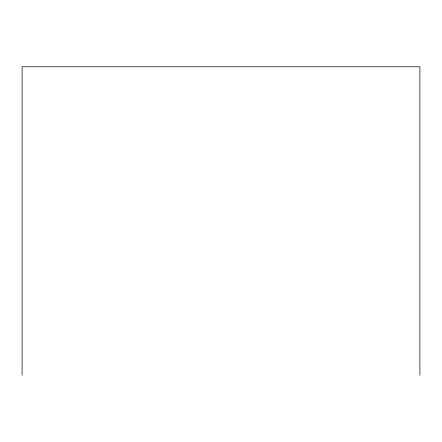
<?xml version="1.0" encoding="UTF-8"?>
<svg xmlns="http://www.w3.org/2000/svg" width="442" height="442" viewBox="0 0 442 442"><rect width="100%" height="100%" fill="white"/><g stroke="black" fill="none" stroke-linecap="round" stroke-linejoin="round"><path stroke-width="0.66" d="M419.9 375.225L419.9 66.775L22.1 66.775L22.1 375.225"/></g></svg>
